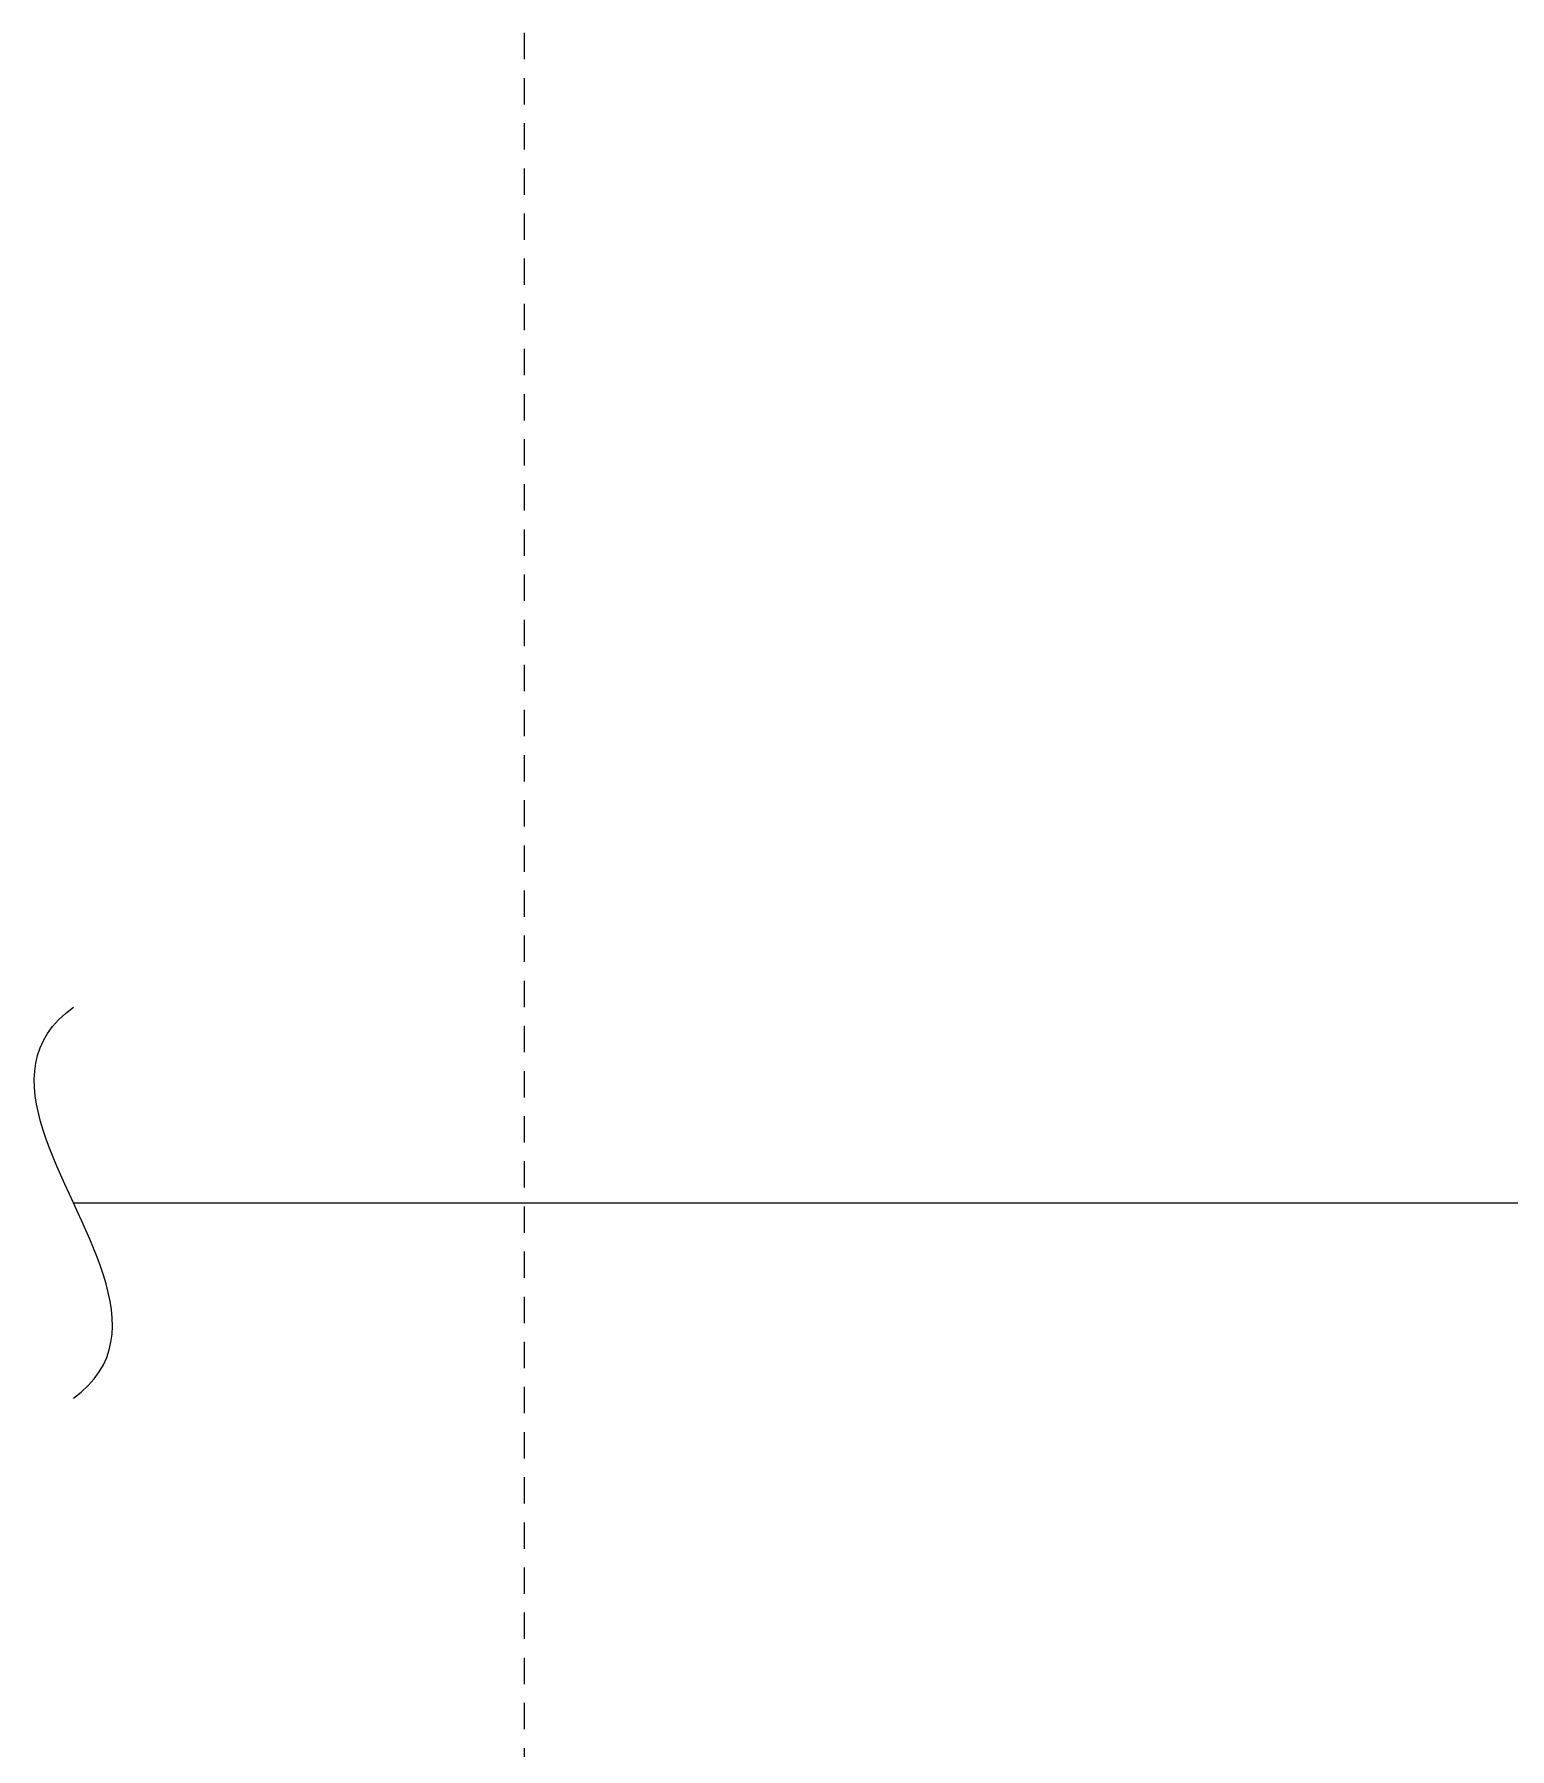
# Model space of a CAD drawing. Header units: metres. Extents: x 5 to 509, y -1 to 159.
# Drawn here: x 28.48 to 48.1, y 43.74 to 66.53 of the extents above; entities that cross this region are included whole.
import ezdxf

# ---------------------------------------------------------------- set-up
doc = ezdxf.new("R2010")
doc.units = ezdxf.units.M
doc.linetypes.add('DASHED', pattern=[0.6, 0.35, -0.25])
doc.layers.add('BASE', color=8, linetype='Continuous')
doc.layers.add('WAVE', color=7, linetype='Continuous')

msp = doc.modelspace()

# ---------------------------------------------------------------- linework, layer by layer
at = {"layer": 'BASE', "linetype": 'DASHED'}
msp.add_line((35, -1), (35, 129), dxfattribs=at)
at = {"layer": 'BASE'}
msp.add_line((29, 51), (501, 51), dxfattribs=at)
at = {"layer": 'WAVE'}
for points in [[(29, 48.4), (29.106, 48.483), (29.198, 48.569), (29.277, 48.658), (29.344, 48.751), (29.399, 48.846), (29.443, 48.943), (29.476, 49.044), (29.5, 49.146), (29.514, 49.251), (29.52, 49.358), (29.517, 49.467), (29.506, 49.578), (29.489, 49.691), (29.465, 49.805), (29.435, 49.92), (29.4, 50.037), (29.36, 50.155), (29.316, 50.274), (29.269, 50.394), (29.219, 50.514), (29.166, 50.635), (29.112, 50.756), (29.056, 50.878), (29, 51), (28.944, 51.122), (28.888, 51.244), (28.834, 51.365), (28.781, 51.486), (28.731, 51.606), (28.684, 51.726), (28.64, 51.845), (28.6, 51.963), (28.565, 52.08), (28.535, 52.195), (28.511, 52.309), (28.494, 52.422), (28.483, 52.533), (28.48, 52.642), (28.486, 52.749), (28.5, 52.854), (28.524, 52.956), (28.557, 53.057), (28.601, 53.154), (28.656, 53.249), (28.723, 53.342), (28.802, 53.431), (28.894, 53.517), (29, 53.6)], [(35, 51), (55, 51)]]:
    msp.add_lwpolyline(points, dxfattribs=at)
at = {"layer": 'WAVE', "linetype": 'DASHED'}
msp.add_lwpolyline([(35, 51), (55, 51)], dxfattribs=at)

doc.saveas('drawing.dxf')
